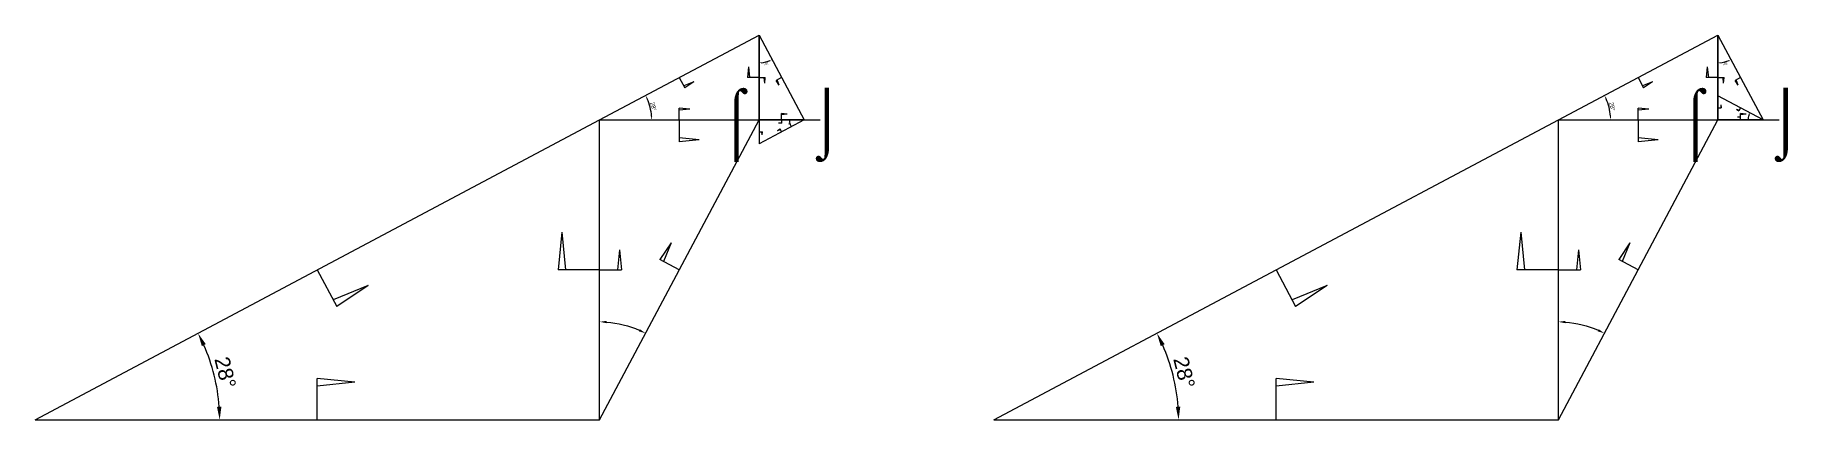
# Model space of a CAD drawing. Header units: millimetres. Extents: x 130908 to 599272, y -2842299 to 24518.
# Drawn here: x 283805 to 330388, y -2761086 to -2750855 of the extents above; entities that cross this region are included whole.
import ezdxf
from ezdxf.enums import TextEntityAlignment as Align

# ---------------------------------------------------------------- set-up
doc = ezdxf.new("R2010")
doc.units = ezdxf.units.MM
doc.header["$PDMODE"] = 35
doc.linetypes.add('DASHED', pattern=[19.05, 12.7, -6.35])
for name, color, linetype in [('BASE', 170, 'Continuous'), ('HYPOTENUSE', 20, 'Continuous'), ('PERPENDICULAR', 90, 'Continuous')]:
    doc.layers.add(name, color=color, linetype=linetype)
doc.styles.add('Arial', font='arial_0.ttf')
doc.dimstyles.new('ISO-25', dxfattribs={"dimtxt": 250, "dimasz": 100, "dimexe": 1.25, "dimexo": 0.625, "dimgap": 100, "dimtad": 1, "dimdec": 0, "dimtxsty": 'Arial', "dimcen": 2.5, "dimadec": 0, "dimazin": 0, "dimtfac": 1, "dimtdec": 0, "dimtmove": 0, "dimatfit": 3, "dimfxl": 1, "dimarcsym": 0})

# ---------------------------------------------------------------- blocks, each defined once
blk = doc.blocks.new('*D9')
at = {"color": 0, "lineweight": -2, "ltscale": 100, "transparency": 16777216}
blk.add_arc((0, 0), 4906, 4.0884, 23.9116, dxfattribs=at)
at = {"color": 0, "ltscale": 100, "transparency": 16777216}
for points in [[(4432, 1963), (4537, 2014), (4332, 2303)], [(4952, 352), (4835, 348), (4906, 0)]]:
    blk.add_solid(points, dxfattribs=at)
at = {"layer": 'Defpoints', "color": 0, "ltscale": 100, "transparency": 16777216}
for p in [(15000, 7976), (4841, 796), (0, 0), (0, 0), (15000, 0)]:
    blk.add_point(p, dxfattribs=at)
at = {"color": 0, "ltscale": 100, "transparency": 16777216, "insert": (5055, 1260), "char_height": 400, "attachment_point": 5, "rotation": 284, "style": 'Arial'}
blk.add_mtext('28°', dxfattribs=at)
blk = doc.blocks.new('SanjoyNathGeometrifyingTrigonometryFundamentalLockedSet')
at = {"color": 114, "linetype": 'DASHED', "ltscale": 100, "true_color": 0x139b48}
for p, q in [((14000, 4987.8), (13900, 3987.8)), ((14000, 4987.8), (14100, 3987.8)), ((15000, 3987.8), (13900, 3987.8))]:
    blk.add_line(p, q, dxfattribs=at)
at = {"color": 242, "linetype": 'DASHED', "ltscale": 100, "true_color": 0xcd2027}
for p, q in [((7500, 3987.8), (8016.4, 3016.6)), ((8852.4, 3574.3), (7922.5, 3193.2)), ((8852.4, 3574.3), (8016.4, 3016.6))]:
    blk.add_line(p, q, dxfattribs=at)
at = {"color": 159, "linetype": 'DASHED', "ltscale": 100, "true_color": 0x22346e}
for p, q in [((7500, 0), (7500, 1100)), ((8500, 1000), (7500, 1100)), ((8500, 1000), (7500, 900))]:
    blk.add_line(p, q, dxfattribs=at)
at = {"layer": 'BASE'}
blk.add_line((0, 0), (15000, 0), dxfattribs=at)
at = {"layer": 'HYPOTENUSE'}
blk.add_line((0, 0), (15000, 7975.6), dxfattribs=at)
at = {"layer": 'PERPENDICULAR'}
blk.add_line((15000, 0), (15000, 7975.6), dxfattribs=at)
at = {"color": 4, "ltscale": 100}
dim = blk.add_angular_dim_2l(base=(4841, 795.6), line1=((0, 0), (15000, 0)), line2=((0, 0), (15000, 7975.6)), dimstyle='ISO-25', override={"dimtxt": 400, "dimasz": 350, "dimgap": 100}, dxfattribs=at)
dim.commit()
dim.dimension.update_dxf_attribs({"geometry": '*D9', "text_midpoint": (5055.4, 1260.5)})

msp = doc.modelspace()

# ---------------------------------------------------------------- linework, layer by layer
at = {"linetype": 'DASHED', "ltscale": 70}
for p, q in [((302446, -2753110), (304844, -2753110)), ((327929, -2753110), (330327, -2753110))]:
    msp.add_line(p, q, dxfattribs=at)

# ---------------------------------------------------------------- block references
at = {"linetype": 'DASHED', "ltscale": 100}
for p, xscale, yscale, zscale in [((298805, -2753110), 0.282714919717773, 0.282714919717773, 0.282714919717773), ((324287, -2753110), 0.282714919717773, 0.282714919717773, 0.282714919717773), ((329727, -2753110), -0.07992772583102702, 0.07992772583102702, 0.07992772583102702)]:
    msp.add_blockref('SanjoyNathGeometrifyingTrigonometryFundamentalLockedSet', p, dxfattribs=dict(at, xscale=xscale, yscale=yscale, zscale=zscale))
for p, xscale, yscale, zscale, rotation in [((303045, -2750855), 0.150322189285358, 0.150322189285358, 0.150322189285358, 270), ((328528, -2750855), 0.150322189285358, 0.150322189285358, 0.150322189285358, 270), ((298805, -2761086), -0.53170943166148, 0.53170943166148, 0.53170943166148, 270), ((304244, -2753110), 0.07992772583102702, 0.07992772583102702, 0.07992772583102702, 180), ((324287, -2761086), -0.53170943166148, 0.53170943166148, 0.53170943166148, 270)]:
    msp.add_blockref('SanjoyNathGeometrifyingTrigonometryFundamentalLockedSet', p, dxfattribs=dict(at, xscale=xscale, yscale=yscale, zscale=zscale, rotation=rotation))
at = {"linetype": 'DASHED'}
for p in [(283805, -2761086), (309287, -2761086)]:
    msp.add_blockref('SanjoyNathGeometrifyingTrigonometryFundamentalLockedSet', p, dxfattribs=at)

# ---------------------------------------------------------------- texts
at = {"linetype": 'DASHED', "ltscale": 100, "style": 'Arial'}
for s, p in [('⌠', (302446, -2753110)), ('⌡', (304844, -2753110)), ('⌠', (327929, -2753110)), ('⌡', (330327, -2753110))]:
    msp.add_text(s, height=1200, dxfattribs=at).set_placement(p, align=Align.MIDDLE_CENTER)

doc.saveas('drawing.dxf')
